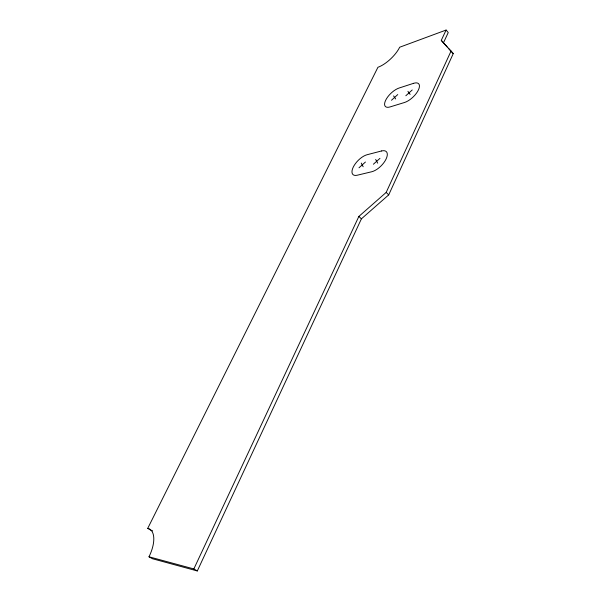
<?xml version="1.0" encoding="UTF-8"?>
<svg xmlns="http://www.w3.org/2000/svg" width="601" height="601" viewBox="0 0 601 601"><rect width="100%" height="100%" fill="white"/><g stroke="black" fill="none" stroke-linecap="round" stroke-linejoin="round"><path stroke-width="0.9" d="M446.107 30.05L399.68 47.231A20.697 8.159 -43.9 0 1 377.924 67.289L147.741 528.354A28.164 13.462 -60 0 1 148.995 556.789L152.346 558.705L197.308 570.95L361.411 218.839L388.712 194.882L453.259 53.602L441.277 40.365L446.107 30.05L448.241 32.544L443.433 42.859L447.121 46.886M148.995 556.789L193.838 568.937L358.857 216.435L386.188 192.41L451.058 51.055M391.484 100.262L397.749 94.575M405.833 95.754L412.226 89.97M358.985 167.792L365.438 162.022M373.386 164.231L379.967 158.356M193.838 568.937L197.308 570.95M147.741 528.354L150.979 530.27A28.104 13.515 -60.1 0 1 152.631 530.886M358.857 216.435L361.411 218.839M386.188 192.41L388.712 194.882M448.346 48.23L453.259 53.602M441.277 40.365L443.433 42.859M407.921 91.337L410.137 94.402M393.58 95.905L395.653 98.947M375.648 159.445L377.706 163.164M361.254 163.074L363.162 166.755M413.533 83.336L399.124 88.016A12.982 5.582 -44.1 0 0 385.647 100.299A12.982 5.582 -44.1 0 0 390.041 106.933L404.465 102.508A13.23 5.747 -43.6 0 0 418.416 89.947A13.23 5.747 -43.6 0 0 413.533 83.336M381.56 150.964L367.098 154.727A13.38 6.1 -45.8 0 0 353.215 167.206A13.38 6.1 -45.8 0 0 357.257 175.214L371.734 171.751A13.62 6.295 -45.3 0 0 386.105 158.995A13.62 6.295 -45.3 0 0 381.56 150.964"/></g></svg>
